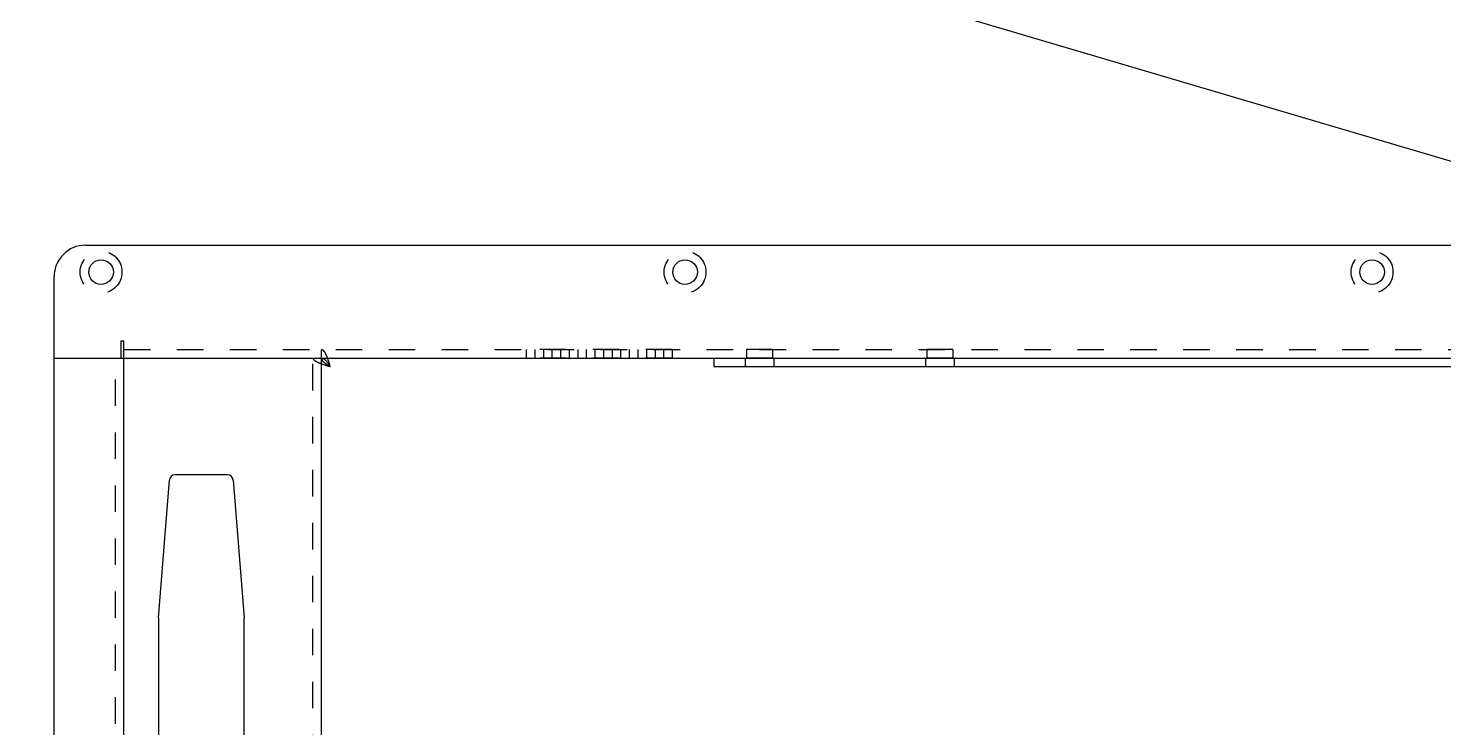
# Model space of a CAD drawing. Header units: millimetres. Extents: x -177 to 18421, y -5017 to 3255.
# Drawn here: x 830.9 to 1078.1, y 1741.6 to 1863.7 of the extents above; entities that cross this region are included whole.
import ezdxf

# ---------------------------------------------------------------- set-up
doc = ezdxf.new("R2010")
doc.units = ezdxf.units.MM
doc.header["$LTSCALE"] = 46.255
doc.linetypes.add('HIDDEN', pattern=[0.2, 0.1, -0.1])
doc.layers.get('0').update_dxf_attribs({"linetype": 'CONTINUOUS'})
for name, color, linetype in [('02___PRT_ALL_AXES', 7, 'CONTINUOUS'), ('03___PRT_ALL_CURVES', 7, 'CONTINUOUS'), ('DEFAULT_2', 8, 'HIDDEN')]:
    doc.layers.add(name, color=color, linetype=linetype)

msp = doc.modelspace()

# ---------------------------------------------------------------- linework, layer by layer
msp.add_line((-176.891, 2211.998), (3543.087, 1111.998))
at = {"color": 7, "linetype": 'Continuous'}
for p, q in [((840.929, 1825.859), (1290.329, 1825.859)), ((835.429, 1538.574), (835.429, 1820.359)), ((847.129, 1806.159), (847.129, 1809.159)), ((847.129, 1809.159), (847.629, 1809.159)), ((847.629, 1538.761), (847.629, 1809.159)), ((835.429, 1806.159), (1295.829, 1806.159)), ((882.129, 1541.468), (882.129, 1806.159)), ((950.629, 1806.159), (950.629, 1804.659)), ((865.705, 1785.759), (856.552, 1785.759)), ((853.629, 1760.759), (855.555, 1784.839)), ((866.702, 1784.839), (868.629, 1760.759)), ((853.629, 1760.759), (853.629, 1734.559)), ((868.629, 1734.559), (868.629, 1760.759))]:
    msp.add_line(p, q, dxfattribs=at)
at = {"color": 3, "linetype": 'Continuous'}
msp.add_line((950.629, 1804.659), (1180.629, 1804.659), dxfattribs=at)
at = {"color": 7, "linetype": 'Continuous'}
for centre in [(843.629, 1821.159), (945.629, 1821.159), (1065.629, 1821.159)]:
    msp.add_circle(centre, 2.15, dxfattribs=at)
for centre, radius, start, end in [((840.929, 1820.359), 5.5, 90, 180), ((856.552, 1784.759), 1, 90, 175.42608), ((865.705, 1784.759), 1, 4.57392, 90)]:
    msp.add_arc(centre, radius, start, end, dxfattribs=at)
for points in [[(882.129, 1806.159), (882.418, 1806.159), (882.857, 1805.79), (883.27, 1805.22), (883.506, 1804.852), (883.629, 1804.659)], [(882.129, 1806.159), (882.129, 1805.869), (882.497, 1805.431), (883.067, 1805.018), (883.436, 1804.782), (883.629, 1804.659)]]:
    msp.add_open_spline(points, degree=3, knots=[0, 0, 0, 0, 0.4006987, 0.6839142, 1, 1, 1, 1], dxfattribs=at)
at = {"layer": '02___PRT_ALL_AXES', "color": 8, "linetype": 'HIDDEN'}
for p, q in [((917.879, 1807.659), (917.879, 1806.159)), ((943.379, 1807.659), (917.879, 1807.659)), ((919.379, 1807.659), (919.379, 1806.159)), ((920.879, 1807.659), (920.879, 1806.159)), ((922.379, 1807.659), (922.379, 1806.159)), ((923.879, 1807.659), (923.879, 1806.159)), ((925.379, 1807.659), (925.379, 1806.159)), ((926.879, 1807.659), (926.879, 1806.159)), ((928.379, 1807.659), (928.379, 1806.159)), ((929.879, 1807.659), (929.879, 1806.159)), ((931.379, 1807.659), (931.379, 1806.159)), ((932.879, 1807.659), (932.879, 1806.159)), ((934.379, 1807.659), (934.379, 1806.159)), ((935.879, 1807.659), (935.879, 1806.159)), ((937.379, 1807.659), (937.379, 1806.159)), ((938.879, 1807.659), (938.879, 1806.159)), ((940.379, 1807.659), (940.379, 1806.159)), ((941.879, 1807.659), (941.879, 1806.159)), ((943.379, 1807.659), (943.379, 1806.159)), ((956.379, 1807.659), (956.379, 1806.159)), ((960.879, 1807.659), (956.379, 1807.659)), ((960.879, 1807.659), (960.879, 1806.159)), ((987.879, 1807.659), (987.879, 1806.159)), ((992.379, 1807.659), (987.879, 1807.659)), ((992.379, 1807.659), (992.379, 1806.159)), ((943.379, 1806.159), (917.879, 1806.159)), ((960.879, 1806.159), (956.379, 1806.159)), ((992.379, 1806.159), (987.879, 1806.159))]:
    msp.add_line(p, q, dxfattribs=at)
at = {"layer": '03___PRT_ALL_CURVES', "color": 8, "linetype": 'HIDDEN'}
msp.add_line((931.379, 1807.659), (929.879, 1807.659), dxfattribs=at)
at = {"layer": 'DEFAULT_2', "color": 8, "linetype": 'HIDDEN'}
for p, q in [((847.629, 1807.659), (1283.629, 1807.659)), ((882.129, 1806.159), (882.129, 1807.659)), ((846.129, 1538.761), (846.129, 1806.159)), ((880.629, 1541.474), (880.629, 1806.159)), ((956.129, 1806.159), (956.129, 1804.659)), ((961.129, 1806.159), (961.129, 1804.659)), ((987.629, 1806.159), (987.629, 1804.659)), ((992.629, 1806.159), (992.629, 1804.659))]:
    msp.add_line(p, q, dxfattribs=at)
for centre in [(843.629, 1821.159), (945.629, 1821.159), (1065.629, 1821.159)]:
    msp.add_circle(centre, 3.65, dxfattribs=at)
for points in [[(882.129, 1807.659), (882.275, 1807.659), (882.503, 1807.463), (882.709, 1807.135), (882.894, 1806.759), (883.076, 1806.309), (883.329, 1805.602), (883.506, 1805.043), (883.629, 1804.659)], [(880.629, 1806.159), (880.629, 1806.013), (880.825, 1805.784), (881.153, 1805.579), (881.528, 1805.393), (881.979, 1805.211), (882.686, 1804.958), (883.245, 1804.781), (883.629, 1804.659)]]:
    msp.add_open_spline(points, degree=3, knots=[0, 0, 0, 0, 0.1275488, 0.2247743, 0.3460745, 0.4889322, 0.6491484, 1, 1, 1, 1], dxfattribs=at)

doc.saveas('drawing.dxf')
